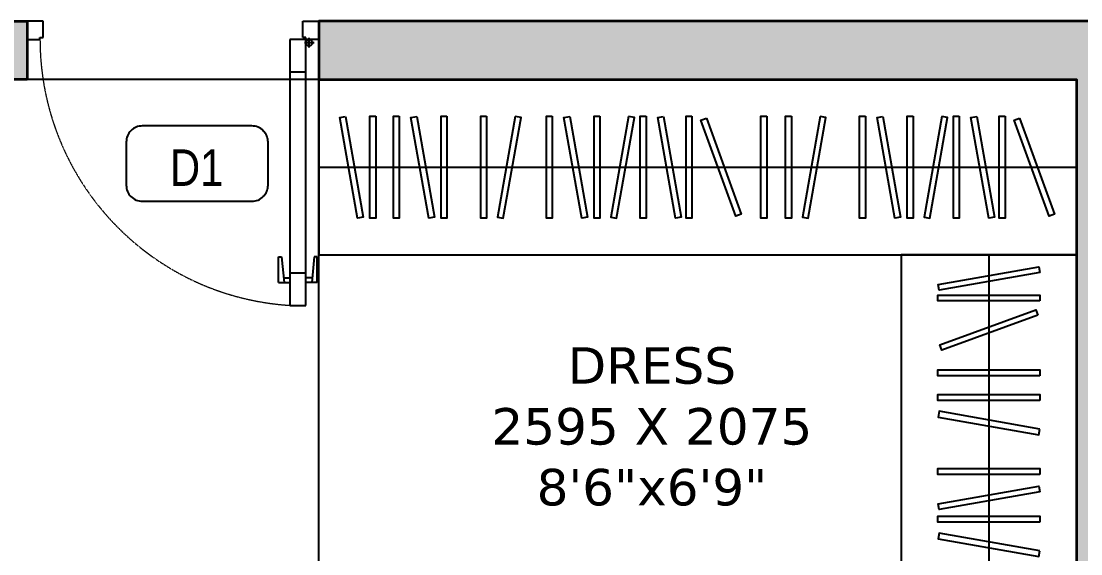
# Model space of a CAD drawing. Header units: millimetres. Extents: x 46985 to 60368, y 184712 to 204375.
# Drawn here: x 51689 to 55319, y 188312 to 190136 of the extents above; entities that cross this region are included whole.
import ezdxf
from ezdxf.enums import TextEntityAlignment as Align

# ---------------------------------------------------------------- set-up
doc = ezdxf.new("R2010")
doc.units = ezdxf.units.MM
doc.linetypes.add('3.5BHK EAST_UN-1$0$DASHED', pattern=[0.75, 0.5, -0.25])
for name, color, linetype in [('A-Dimensions', 4, 'Continuous'), ('A-Door', 11, 'Continuous'), ('A-Hatch', 252, 'Continuous'), ('A-MBR Wardrobe', 253, 'Continuous'), ('A-Room Boundary', 44, 'Continuous'), ('A-Text Main', 44, 'Continuous')]:
    doc.layers.add(name, color=color, linetype=linetype)
doc.layers.add('A-Wall', color=240, linetype='Continuous', lineweight=35)
doc.styles.add('2024-08-29_TOWER-A$0$simplex-0.8', font='simplex.shx', dxfattribs={"width": 0.8})
doc.styles.add('3.5BHK EAST_UN-1$0$grid_text', font='verdana.ttf')
doc.styles.add('ARIAL', font='ARIALN.TTF')
doc.styles.add('S', font='arial.ttf', dxfattribs={"height": 150})
doc.dimstyles.new('DIMSMALL', dxfattribs={"dimtxt": 150, "dimasz": 250, "dimexe": 100, "dimexo": 100, "dimgap": 25, "dimtad": 1, "dimdec": 0, "dimzin": 0, "dimdsep": 46, "dimtxsty": 'S', "dimcen": 0, "dimdle": 100, "dimclrd": 8, "dimclre": 8, "dimclrt": 256, "dimazin": 0, "dimtfac": 1, "dimtdec": 0, "dimtix": 1, "dimtmove": 0, "dimatfit": 3, "dimldrblk": '12_DatumFilled', "dimfxl": 1, "dimtolj": 1, "dimtzin": 0, "dimlwd": -1, "dimlwe": -1, "dimarcsym": 0})

# ---------------------------------------------------------------- blocks, each defined once
blk = doc.blocks.new('3.5BHK EAST_UN-1$0$Door11')
at = {"layer": 'A-Door'}
for p, q in [((-991.7, 0), (-1050, 0)), ((-1050, 0), (-1050, -65.6)), ((-991.7, -58.3), (-991.7, 0)), ((-58.3, -58.3), (-58.3, 0)), ((-58.3, 0), (0, 0)), ((0, 0), (0, -65.6)), ((-1050, -65.6), (-1003.4, -65.6)), ((-1003.4, -65.6), (-1003.4, -58.3)), ((-1003.4, -58.3), (-991.7, -58.3)), ((-104.9, -65.6), (-104.9, -1021.8)), ((-46.6, -65.6), (-104.9, -65.6)), ((-104.9, -65.6), (-104.9, -65.6)), ((-46.6, -58.3), (-58.3, -58.3)), ((-46.6, -65.6), (-46.6, -58.3)), ((-46.6, -1021.8), (-46.6, -65.6)), ((0, -65.6), (-46.6, -65.6)), ((-35, -94.7), (-35, -59.8)), ((-17.5, -77.3), (-52.5, -77.3)), ((-104.9, -182.2), (-46.6, -182.2)), ((-145.8, -846.8), (-134.1, -846.8)), ((-145.8, -940.1), (-145.8, -846.8)), ((-134.1, -846.8), (-125.5, -940.1)), ((-17.5, -846.8), (-26.1, -940.1)), ((-5.8, -846.8), (-17.5, -846.8)), ((-5.8, -940.1), (-5.8, -846.8)), ((-104.9, -905.1), (-46.6, -905.1)), ((-145.8, -940.1), (-104.9, -940.1)), ((-127.1, -922.6), (-104.9, -922.6)), ((-24.5, -922.6), (-46.6, -922.6)), ((-5.8, -940.1), (-46.6, -940.1)), ((-104.9, -1021.8), (-46.6, -1021.8))]:
    blk.add_line(p, q, dxfattribs=at)
blk.add_circle((-35, -77.3), 11.7, dxfattribs=at)
at = {"layer": 'A-Door', "linetype": '3.5BHK EAST_UN-1$0$DASHED', "lineweight": 0}
blk.add_arc((-43.9, -64.2), 959.5, 180.0822, 266.3506, dxfattribs=at)
blk = doc.blocks.new('3.5BHK EAST_UN-1$0$A$C61eae9c3')
at = {"layer": 'A-MBR Wardrobe', "ltscale": 600}
blk.add_lwpolyline([(0, 600), (0, 0), (2595, 0), (2595, 600)], close=True, dxfattribs=at)
for points in [[(91.2, 474.1), (151.9, 129.4), (132.3, 125.9), (71.5, 470.6), (91.2, 474.1)], [(194.8, 475), (194.8, 125), (174.8, 125), (174.8, 475), (194.8, 475)], [(275.1, 475), (275.1, 125), (255.1, 125), (255.1, 475), (275.1, 475)], [(334.9, 474.1), (395.7, 129.4), (376, 125.9), (315.2, 470.6), (334.9, 474.1)], [(438.5, 475), (438.5, 125), (418.5, 125), (418.5, 475), (438.5, 475)], [(574.4, 475), (574.4, 125), (554.4, 125), (554.4, 475), (574.4, 475)], [(672.7, 474.1), (611.9, 129.4), (631.6, 125.9), (692.4, 470.6), (672.7, 474.1)], [(799.2, 475), (799.2, 125), (779.2, 125), (779.2, 475), (799.2, 475)], [(859, 474.1), (919.8, 129.4), (900.1, 125.9), (839.3, 470.6), (859, 474.1)], [(962.7, 475), (962.7, 125), (942.7, 125), (942.7, 475), (962.7, 475)], [(1060.9, 474.1), (1000.1, 129.4), (1019.8, 125.9), (1080.6, 470.6), (1060.9, 474.1)], [(1120.6, 475), (1120.6, 125), (1100.6, 125), (1100.6, 475), (1120.6, 475)], [(1180.4, 474.1), (1241.1, 129.4), (1221.4, 125.9), (1160.7, 470.6), (1180.4, 474.1)], [(1277.7, 475), (1277.7, 125), (1257.7, 125), (1257.7, 475), (1277.7, 475)], [(1534, 475), (1534, 125), (1514, 125), (1514, 475), (1534, 475)], [(1618.5, 475), (1618.5, 125), (1598.5, 125), (1598.5, 475), (1618.5, 475)], [(1716.8, 474.1), (1656, 129.4), (1675.7, 125.9), (1736.5, 470.6), (1716.8, 474.1)], [(1872.2, 475), (1872.2, 125), (1852.2, 125), (1852.2, 475), (1872.2, 475)], [(1932, 474.1), (1992.8, 129.4), (1973.1, 125.9), (1912.3, 470.6), (1932, 474.1)], [(2035.6, 475), (2035.6, 125), (2015.6, 125), (2015.6, 475), (2035.6, 475)], [(2133.9, 474.1), (2073.1, 129.4), (2092.8, 125.9), (2153.6, 470.6), (2133.9, 474.1)], [(2193.5, 475), (2193.5, 125), (2173.5, 125), (2173.5, 475), (2193.5, 475)], [(2253.4, 474.1), (2314.1, 129.4), (2294.4, 125.9), (2233.7, 470.6), (2253.4, 474.1)], [(2350.7, 475), (2350.7, 125), (2330.7, 125), (2330.7, 475), (2350.7, 475)], [(1327.2, 467.9), (1446.9, 139), (1428.1, 132.1), (1308.4, 461), (1327.2, 467.9)], [(2400.2, 467.9), (2519.9, 139), (2501.1, 132.1), (2381.4, 461), (2400.2, 467.9)], [(0, 300), (2595, 300)]]:
    blk.add_lwpolyline(points, dxfattribs=at)
blk = doc.blocks.new('3.5BHK EAST_UN-1$0$A$C63fc6ba4')
at = {"layer": 'A-MBR Wardrobe', "ltscale": 600}
blk.add_lwpolyline([(600, 1475), (0, 1475), (0, 0), (600, 0)], close=True, dxfattribs=at)
for points in [[(300, 1475), (300, 0)], [(474.1, 1414.6), (129.4, 1353.9), (125.9, 1373.6), (470.6, 1434.3), (474.1, 1414.6)], [(475, 1317.3), (125, 1317.3), (125, 1337.3), (475, 1337.3), (475, 1317.3)], [(467.9, 1267.8), (139, 1148.1), (132.1, 1166.9), (461, 1286.6), (467.9, 1267.8)], [(475, 1061), (125, 1061), (125, 1081), (475, 1081), (475, 1061)], [(475, 976.5), (125, 976.5), (125, 996.5), (475, 996.5), (475, 976.5)], [(474.1, 878.2), (129.4, 939), (125.9, 919.3), (470.6, 858.5), (474.1, 878.2)], [(475, 722.8), (125, 722.8), (125, 742.8), (475, 742.8), (475, 722.8)], [(474.1, 663), (129.4, 602.2), (125.9, 621.9), (470.6, 682.7), (474.1, 663)], [(475, 559.4), (125, 559.4), (125, 579.4), (475, 579.4), (475, 559.4)], [(474.1, 461.1), (129.4, 521.9), (125.9, 502.2), (470.6, 441.4), (474.1, 461.1)], [(475, 401.5), (125, 401.5), (125, 421.5), (475, 421.5), (475, 401.5)], [(474.1, 341.6), (129.4, 280.9), (125.9, 300.6), (470.6, 361.3), (474.1, 341.6)], [(475, 244.3), (125, 244.3), (125, 264.3), (475, 264.3), (475, 244.3)], [(467.9, 194.8), (139, 75.1), (132.1, 93.9), (461, 213.6), (467.9, 194.8)]]:
    blk.add_lwpolyline(points, dxfattribs=at)
blk = doc.blocks.new('2024-08-29_TOWER-A$0$WNTG')
at = {"layer": 'A-Text Main'}
blk.add_lwpolyline([(-187.8, 246.2), (187.8, 246.2, -0.414214), (242.8, 191.2), (242.8, 43.3, -0.414214), (187.8, -11.7), (-187.8, -11.7, -0.414214), (-242.8, 43.3), (-242.8, 191.2, -0.414214)], format="xyb", close=True, dxfattribs=at)
at = {"layer": 'A-Text Main', "style": '2024-08-29_TOWER-A$0$simplex-0.8', "width": 0.8}
blk.add_attdef('WNTG', text='', height=150, dxfattribs=at).set_placement((-1.6, 43), align=Align.CENTER)
blk = doc.blocks.new('Unit-1')
at = {"layer": 'A-Hatch', "linetype": 'Continuous'}
h = blk.add_hatch(color=256, dxfattribs=at)
h.dxf.hatch_style = 1
h.paths.add_polyline_path([(-7145, 15335.7), (-6895, 15335.7), (-6895, 16800.1), (-8999.8, 16800.1), (-8999.8, 16550.3), (-7145, 16550.1)])
h.paths.add_polyline_path([(-10800, 15796), (-10800, 12295), (-8145, 12295), (-8145, 12045.7), (-10800, 12045.7), (-10800, 10820), (-11050, 10820), (-11050, 15796)])
h.paths.add_polyline_path([(-5470, 12045.7), (-5270, 12045.7), (-5270, 16550.1), (-4400.1, 16550.1), (-4400.1, 16800.1), (-5470, 16800.1)])
h.paths.add_polyline_path([(-250, 16550.1), (-1050.1, 16550.1), (-1050.1, 16800.1), (0, 16800.1), (0, 16550.1), (0, 13495), (-250, 13495)])
h.paths.add_polyline_path([(-4110, 12295), (-4110, 12045.7), (-250, 12045.7), (-250, 11295.1), (0, 11295.1), (0, 12295)])
h.paths.add_polyline_path([(-3910, 8082.6), (-3910, 6370), (-1440, 6370), (-1440, 6420), (-1240, 6420), (-1240, 6370), (0, 6370), (0, 0), (-250, 0), (-250, 6170), (-4110, 6170), (-4110, 11045.7), (-3910, 11045.7)])
h.paths.add_polyline_path([(-250, 10395.1), (0, 10395.1), (0, 8985.1), (-250, 8985.1)])
h.paths.add_polyline_path([(-3740, 4410), (-6535, 4410), (-6535, 4210), (-3940, 4210), (-3940, 250), (-4840, 250), (-4840, 0), (-3240, 0), (-3240, 250), (-3740, 250)])
h.paths.add_polyline_path([(-7535, 4210), (-8145, 4210), (-10800, 4210), (-10800, 3620.1), (-11050, 3620.1), (-11050.1, 4460.1), (-8145, 4460), (-8145, 4410), (-8150, 4410), (-7535, 4410)])
h.paths.add_polyline_path([(-10800.1, 1820.1), (-10800, 250), (-6535, 250), (-6535, 2135), (-6335, 2135), (-6335, 250), (-5590, 250), (-5590, 0), (-10800, 0), (-11050, 0), (-11050, 250), (-11050.1, 1820.1)])
at = {"layer": 'A-Room Boundary', "linetype": 'Continuous'}
for points in [[(-10800, 250), (-6535, 250), (-6535, 4210), (-10800, 4210)], [(-3940, 2135), (-6535, 2135), (-6535, 4210), (-3940, 4210)]]:
    blk.add_lwpolyline(points, close=True, dxfattribs=at)
at = {"layer": 'A-Wall'}
for points in [[(-7535, 4210), (-8145, 4210), (-10800, 4210), (-10800, 3620.1), (-11050, 3620.1), (-11050.1, 4460.1), (-8145, 4460), (-8145, 4410), (-8150, 4410), (-7535, 4410)], [(-3740, 4410), (-6535, 4410), (-6535, 4210), (-3940, 4210), (-3940, 250), (-4840, 250), (-4840, 0), (-3240, 0), (-3240, 250), (-3740, 250)]]:
    blk.add_lwpolyline(points, close=True, dxfattribs=at)
at = {"layer": 'A-Door', "xscale": 0.9523809523809259, "yscale": 0.9523809523809259, "zscale": 0.9523809523809259}
blk.add_blockref('3.5BHK EAST_UN-1$0$Door11', (-6535, 4410), dxfattribs=at)
at = {"layer": 'A-MBR Wardrobe', "ltscale": 600}
for name, p in [('3.5BHK EAST_UN-1$0$A$C61eae9c3', (-6535, 3610)), ('3.5BHK EAST_UN-1$0$A$C63fc6ba4', (-4540, 2135))]:
    blk.add_blockref(name, p, dxfattribs=at)
at = {"layer": 'A-Text Main'}
ref = blk.add_blockref('2024-08-29_TOWER-A$0$WNTG', (-6952.3, 4039.5), dxfattribs=dict(at, xscale=-1, rotation=180))
ref.add_attrib('WNTG', 'D1', dxfattribs={"height": 125, "style": 'ARIAL'}).set_placement((-6953.9, 3846), align=Align.CENTER)
at = {"layer": 'A-Text Main', "linetype": 'Continuous', "insert": (-5394.4, 3021.5), "char_height": 125, "width": 1167.553, "attachment_point": 5, "style": '3.5BHK EAST_UN-1$0$grid_text'}
blk.add_mtext('DRESS\\P2595 X 2075\\P8\'6"x6\'9"', dxfattribs=at)
blk = doc.blocks.new('*D40')
at = {"layer": 'A-Dimensions', "color": 8, "transparency": 16777216}
for p, q in [((51709.4, 190236.4), (51709.4, 190575.3)), ((52709.4, 190236.4), (52709.4, 190575.3)), ((51959.4, 190475.3), (52459.4, 190475.3))]:
    blk.add_line(p, q, dxfattribs=at)
for points in [[(51959.4, 190517), (51959.4, 190433.6), (51709.4, 190475.3)], [(52459.4, 190517), (52459.4, 190433.6), (52709.4, 190475.3)]]:
    blk.add_solid(points, dxfattribs=at)
at = {"layer": 'Defpoints', "color": 0, "transparency": 16777216}
for p in [(52709.4, 190475.3), (51709.4, 190136.4), (52709.4, 190136.4)]:
    blk.add_point(p, dxfattribs=at)
at = {"layer": 'A-Dimensions', "lineweight": 30, "transparency": 16777216, "char_height": 150, "attachment_point": 5, "style": 'S'}
for s, insert in [('\\A1;1000', (52209.4, 190576.9)), ('\\A1;[3\'-3 1/2"]', (52209.4, 190353.2))]:
    blk.add_mtext(s, dxfattribs=dict(at, insert=insert))
blk = doc.blocks.new('12_DatumFilled')
at = {"color": 8, "linetype": 'ByBlock'}
blk.add_solid([(0, 0.577), (-1, 0), (0, -0.577)], dxfattribs=at)

msp = doc.modelspace()

# ---------------------------------------------------------------- block references
at = {"linetype": 'Continuous'}
msp.add_blockref('Unit-1', (59244.4, 185726.4), dxfattribs=at)

# ---------------------------------------------------------------- dimensions: what is measured, and where the dimension line sits
at = {"layer": 'A-Dimensions', "lineweight": 30}
dim = msp.add_linear_dim(base=(52709.4, 190475.3), p1=(51709.4, 190136.4), p2=(52709.4, 190136.4), dimstyle='DIMSMALL', override={"dimpost": '\\X'}, dxfattribs=at)
dim.commit()
dim.dimension.update_dxf_attribs({"geometry": '*D40', "text_midpoint": (52209.4, 190475.3)})

doc.saveas('drawing.dxf')
